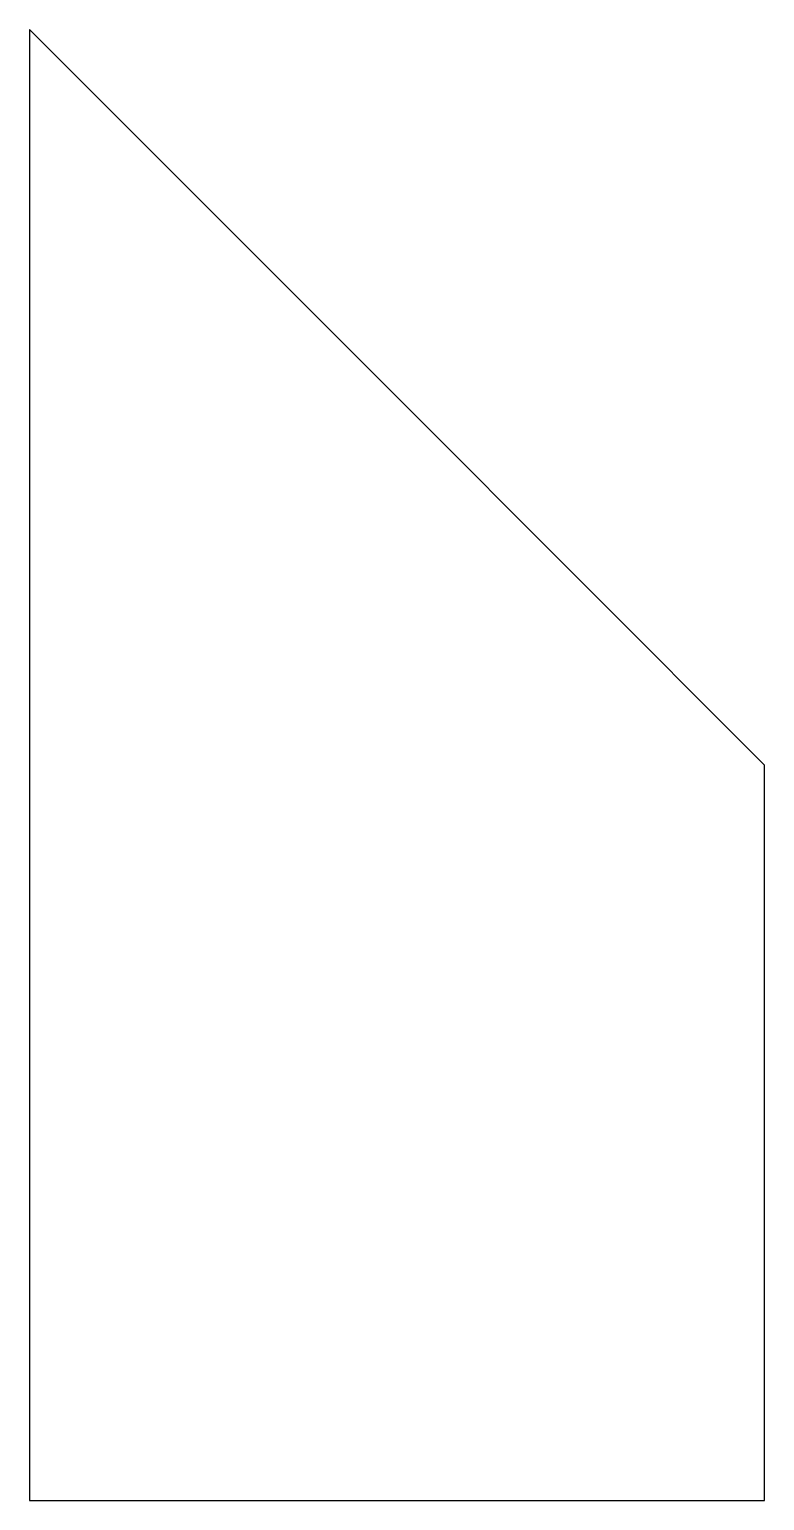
# Model space of a CAD drawing. Header units: millimetres. Extents: x 1 to 3, y 1 to 5.
import ezdxf

# ---------------------------------------------------------------- set-up
doc = ezdxf.new("R2010")
doc.units = ezdxf.units.MM

msp = doc.modelspace()

# ---------------------------------------------------------------- linework, layer by layer
msp.add_lwpolyline([(1, 1), (3, 1), (3, 3), (2, 4), (1, 5), (1, 1)])

doc.saveas('drawing.dxf')
